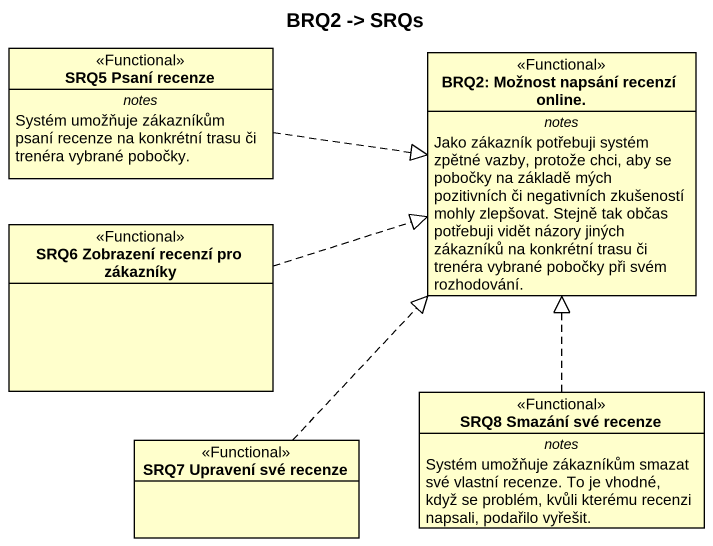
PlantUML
@startuml
title BRQ2 -> SRQs
hide circle
hide empty members
class "SRQ5 Psaní recenze" as SRQ5_Psaní_recenze <<Functional>> {
  -- notes --
  Systém umožňuje zákazníkům psaní recenze na konkrétní trasu či trenéra vybrané pobočky.
}
class "BRQ2: Možnost napsání recenzí online." as BRQ2_Možnost_napsání <<Functional>> {
  -- notes --
  Jako zákazník potřebuji systém zpětné vazby, protože chci, aby se pobočky na základě mých pozitivních či negativních zkušeností mohly zlepšovat. Stejně tak občas potřebuji vidět názory jiných zákazníků na konkrétní trasu či trenéra vybrané pobočky při svém rozhodování.
}
class "SRQ6 Zobrazení recenzí pro zákazníky" as SRQ6_Zobrazení_recenzí_pro <<Functional>>
class "SRQ8 Smazání své recenze" as SRQ8_Smazání_své_recenze <<Functional>> {
  -- notes --
  Systém umožňuje zákazníkům smazat své vlastní recenze. To je vhodné, když se problém, kvůli kterému recenzi napsali, podařilo vyřešit.
}
class "SRQ7 Upravení své recenze" as SRQ7_Upravení_své_recenze <<Functional>>
SRQ5_Psaní_recenze .right.|> BRQ2_Možnost_napsání
SRQ6_Zobrazení_recenzí_pro .right.|> BRQ2_Možnost_napsání
SRQ8_Smazání_své_recenze .up.|> BRQ2_Možnost_napsání
SRQ7_Upravení_své_recenze .up.|> BRQ2_Možnost_napsání
@enduml
